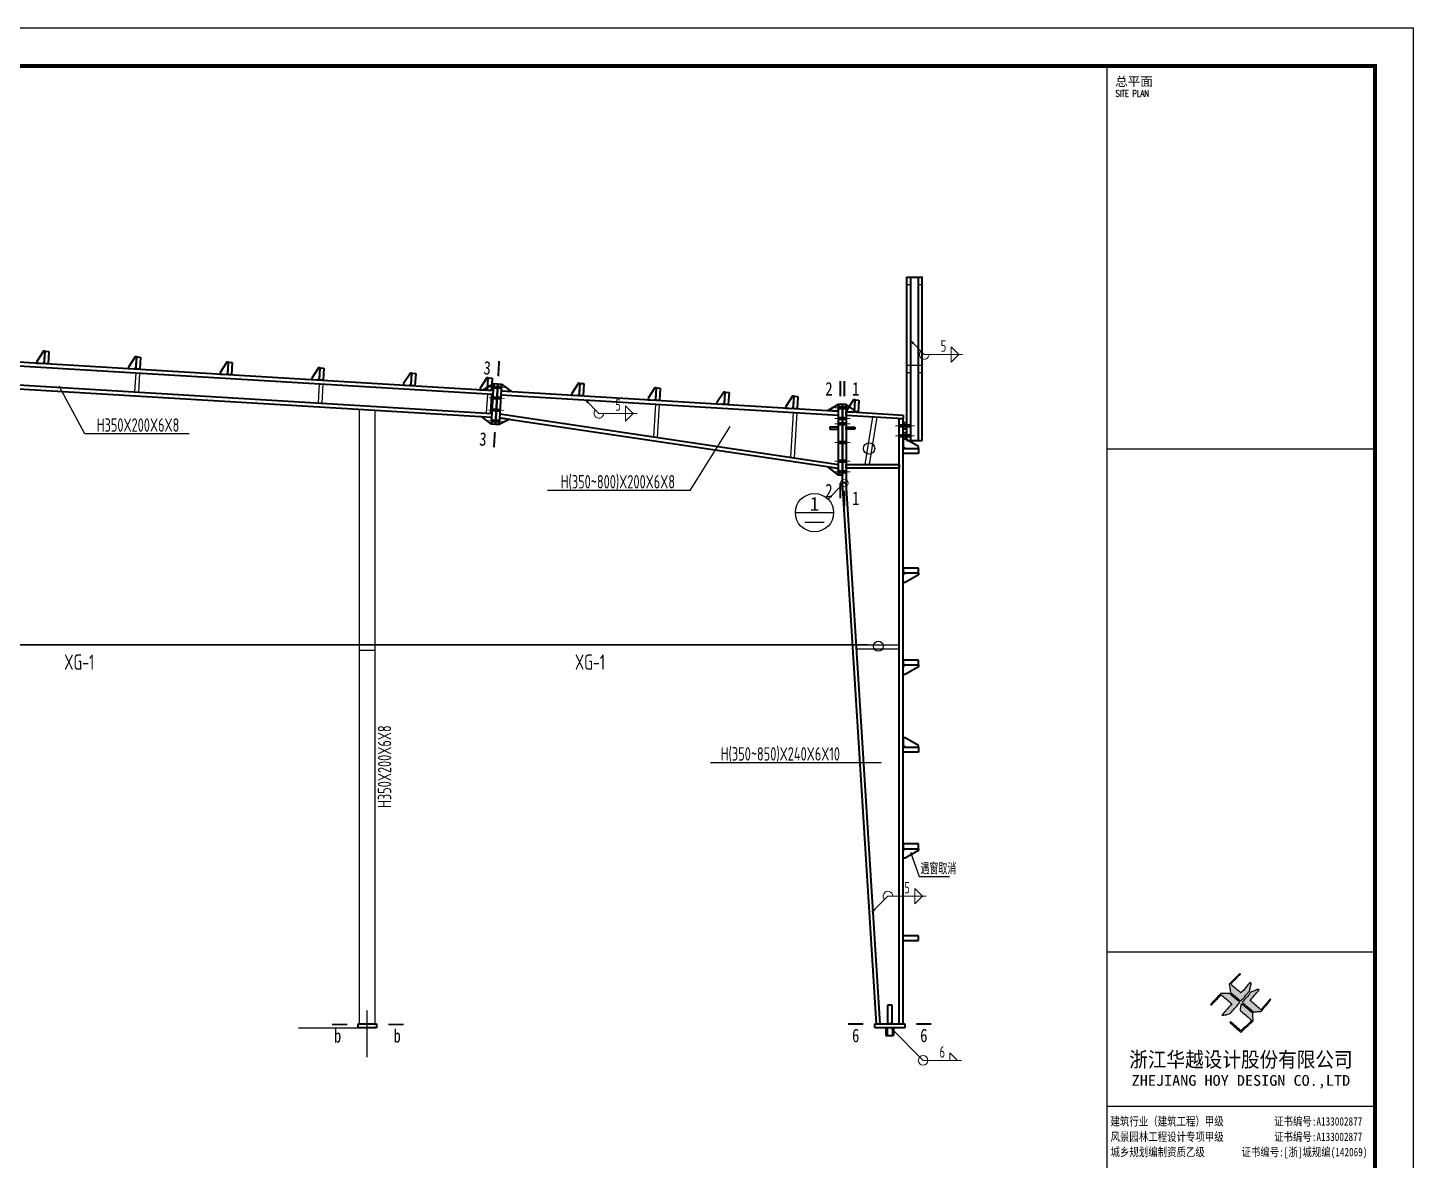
# Model space of a CAD drawing. Extents: x 293620 to 503924, y -252071 to 755100.
# Drawn here: x 445534 to 481726, y -151505 to -121930 of the extents above; entities that cross this region are included whole.
import ezdxf
from ezdxf.enums import TextEntityAlignment as Align

# ---------------------------------------------------------------- set-up
doc = ezdxf.new("R2010")
doc.units = 0
doc.header["$LTSCALE"] = 1000
doc.header["$MEASUREMENT"] = 0
doc.linetypes.add('DOTE', pattern=[2.42, 2, -0.2, 0.02, -0.2])
for name, color, linetype, lineweight in [('10', 7, 'Continuous', 35), ('114', 2, 'Continuous', 18), ('116', 1, 'Continuous', 35), ('12', 2, 'Continuous', 35), ('14', 2, 'Continuous', 35), ('墙线__粗线', 7, 'Continuous', 18), ('焊缝标注', 9, 'Continuous', 18), ('索引符号标注', 9, 'Continuous', 18), ('钢板标注', 9, 'Continuous', 18)]:
    doc.layers.add(name, color=color, linetype=linetype, lineweight=lineweight)
for name, color, linetype in [('11', 3, 'Continuous'), ('3T_WOOD', 21, 'Continuous'), ('BALCONY', 6, 'Continuous'), ('DOTE', 14, 'DOTE'), ('FRAMING', 2, 'Continuous'), ('PUB_TITLE', 171, 'Continuous'), ('TK', 4, 'Continuous')]:
    doc.layers.add(name, color=color, linetype=linetype)
doc.styles.add('-宋体', font='', dxfattribs={"width": 0.8})
doc.styles.add('FromPkpm', font='Pkpmeng', dxfattribs={"width": 0.7, "bigfont": 'hztxt'})
doc.styles.add('HT', font='simhei.ttf', dxfattribs={"width": 0.8})
doc.styles.add('ROMANS', font='romans__.ttf', dxfattribs={"width": 0.65, "height": 231.275})
doc.styles.add('TSSD_Dimension', font='Tssdeng.shx', dxfattribs={"width": 0.7, "bigfont": 'hztxt.shx'})
doc.styles.add('TSSD_REIN', font='tssdeng.shx', dxfattribs={"width": 0.7, "bigfont": 'tssdchn.shx'})
doc.styles.add('图框', font='')
doc.styles.add('图框字体', font='', dxfattribs={"width": 0.8})
doc.styles.add('图签宋体', font='', dxfattribs={"height": 300})
doc.styles.add('图签黑体', font='simhei.ttf', dxfattribs={"height": 550})
doc.styles.get('-宋体').set_extended_font_data('SimSun')
doc.styles.get('图框').set_extended_font_data('SimSun')
doc.styles.get('图框字体').set_extended_font_data('NSimSun')
doc.styles.get('图签宋体').set_extended_font_data('NSimSun')

# ---------------------------------------------------------------- blocks, each defined once
blk = doc.blocks.new('Q321QS4A234223')
at = {"layer": '12', "lineweight": 35, "ltscale": 100}
for p, q in [((404422, 107265), (404322, 107259)), ((404322, 107259), (404341, 106939)), ((404441, 106945), (404422, 107265)), ((406817, 107409), (406717, 107403)), ((406717, 107403), (406737, 107083)), ((406836, 107089), (406817, 107409)), ((397234, 106834), (397135, 106828)), ((397135, 106828), (397154, 106508)), ((397254, 106514), (397234, 106834)), ((399630, 106977), (399530, 106971)), ((399530, 106971), (399549, 106652)), ((399649, 106658), (399630, 106977)), ((402026, 107121), (401926, 107115)), ((401926, 107115), (401945, 106796)), ((401945, 106796), (402045, 106802)), ((402045, 106802), (402026, 107121)), ((404341, 106939), (404441, 106945)), ((406737, 107083), (406836, 107089)), ((390846, 106450), (390746, 106444)), ((390746, 106444), (390765, 106125)), ((390865, 106131), (390846, 106450)), ((392842, 106570), (392743, 106564)), ((392743, 106564), (392762, 106245)), ((392862, 106251), (392842, 106570)), ((395238, 106714), (395138, 106708)), ((395138, 106708), (395157, 106388)), ((395257, 106394), (395238, 106714)), ((397154, 106508), (397254, 106514)), ((399549, 106652), (399649, 106658)), ((385655, 106139), (385555, 106133)), ((385555, 106133), (385575, 105813)), ((385674, 105819), (385655, 106139)), ((387252, 106235), (387153, 106229)), ((387153, 106229), (387172, 105909)), ((387272, 105915), (387252, 106235)), ((389049, 106342), (388949, 106336)), ((388949, 106336), (388969, 106017)), ((389068, 106023), (389049, 106342)), ((390765, 106125), (390865, 106131)), ((392762, 106245), (392862, 106251)), ((395157, 106388), (395257, 106394)), ((385575, 105813), (385674, 105819)), ((387172, 105909), (387272, 105915)), ((388969, 106017), (389068, 106023))]:
    blk.add_line(p, q, dxfattribs=at)
for points in [[(404638, 106997), (404640, 106957), (404481, 106948), (404438, 106985), (404422, 107265), (404461, 107267)], [(407034, 107141), (407036, 107101), (406876, 107092), (406834, 107129), (406817, 107409), (406857, 107411)], [(397451, 106566), (397453, 106526), (397294, 106517), (397251, 106554), (397234, 106834), (397274, 106836)], [(399847, 106710), (399849, 106670), (399689, 106660), (399647, 106698), (399630, 106977), (399670, 106980)], [(402242, 106854), (402245, 106814), (402085, 106804), (402043, 106842), (402026, 107121), (402066, 107123)], [(391062, 106183), (391065, 106143), (390905, 106133), (390863, 106171), (390846, 106450), (390886, 106453)], [(393059, 106303), (393061, 106263), (392901, 106253), (392859, 106291), (392842, 106570), (392882, 106572)], [(395454, 106446), (395457, 106406), (395297, 106397), (395255, 106434), (395238, 106714), (395278, 106716)], [(385872, 105871), (385874, 105831), (385714, 105822), (385672, 105859), (385655, 106139), (385695, 106141)], [(387469, 105967), (387471, 105927), (387311, 105918), (387269, 105955), (387252, 106235), (387292, 106237)], [(389266, 106075), (389268, 106035), (389108, 106025), (389066, 106063), (389049, 106342), (389089, 106345)]]:
    blk.add_lwpolyline(points, close=True, dxfattribs=at)
at = {"layer": '3T_WOOD'}
for points in [[(404347, 106838), (404377, 106340)], [(404447, 106844), (404477, 106346)], [(399556, 106551), (399585, 106053)], [(399655, 106557), (399685, 106059)], [(395163, 106287), (395193, 105789)], [(395263, 106293), (395293, 105795)], [(387178, 105808), (387249, 104627)], [(387278, 105814), (387348, 104641)], [(390771, 106023), (390823, 105160)], [(390871, 106029), (390923, 105175)]]:
    blk.add_lwpolyline(points, dxfattribs=at)
blk = doc.blocks.new('A$C053D6479')
at = {"layer": 'PUB_TITLE'}
h = blk.add_hatch(color=256, dxfattribs=at)
h.dxf.hatch_style = 1
edge = h.paths.add_edge_path()
edge.add_spline(control_points=[(1026, 827), (1105, 920), (1188, 1008), (1266, 1102)], knot_values=[13, 13, 13, 13, 14, 14, 14, 14], degree=3, periodic=0)
edge.add_spline(control_points=[(1266, 1102), (1258, 1111), (1249, 1119), (1239, 1116)], knot_values=[12, 12, 12, 12, 13, 13, 13, 13], degree=3, periodic=0)
edge.add_spline(control_points=[(1239, 1116), (1210, 1107), (1179, 1092), (1144, 1077)], knot_values=[11, 11, 11, 11, 12, 12, 12, 12], degree=3, periodic=0)
edge.add_spline(control_points=[(1144, 1077), (1109, 1063), (1069, 1053), (1047, 1038)], knot_values=[10, 10, 10, 10, 11, 11, 11, 11], degree=3, periodic=0)
edge.add_spline(control_points=[(1047, 1038), (1028, 1026), (1007, 992), (991, 972)], knot_values=[9, 9, 9, 9, 10, 10, 10, 10], degree=3, periodic=0)
edge.add_spline(control_points=[(991, 972), (942, 913), (899, 868), (849, 810)], knot_values=[8, 8, 8, 8, 9, 9, 9, 9], degree=3, periodic=0)
edge.add_spline(control_points=[(849, 810), (842, 801), (822, 776), (822, 775)], knot_values=[7, 7, 7, 7, 8, 8, 8, 8], degree=3, periodic=0)
edge.add_spline(control_points=[(822, 775), (823, 771), (848, 752), (859, 744)], knot_values=[6, 6, 6, 6, 7, 7, 7, 7], degree=3, periodic=0)
edge.add_spline(control_points=[(859, 744), (949, 670), (1035, 592), (1122, 521)], knot_values=[5, 5, 5, 5, 6, 6, 6, 6], degree=3, periodic=0)
edge.add_spline(control_points=[(1122, 521), (1153, 527), (1185, 530), (1217, 533)], knot_values=[4, 4, 4, 4, 5, 5, 5, 5], degree=3, periodic=0)
edge.add_spline(control_points=[(1217, 533), (1246, 535), (1293, 532), (1316, 542)], knot_values=[3, 3, 3, 3, 4, 4, 4, 4], degree=3, periodic=0)
edge.add_spline(control_points=[(1316, 542), (1327, 547), (1338, 565), (1349, 579)], knot_values=[2, 2, 2, 2, 3, 3, 3, 3], degree=3, periodic=0)
edge.add_spline(control_points=[(1349, 579), (1423, 670), (1507, 759), (1572, 848)], knot_values=[1, 1, 1, 1, 2, 2, 2, 2], degree=3, periodic=0)
edge.add_spline(control_points=[(1572, 848), (1564, 852), (1561, 861), (1551, 862)], knot_values=[0, 0, 0, 0, 1, 1, 1, 1], degree=3, periodic=0)
edge.add_spline(control_points=[(1551, 862), (1469, 769), (1393, 671), (1310, 579)], knot_values=[15, 15, 15, 15, 16, 16, 16, 16], degree=3, periodic=0)
edge.add_spline(control_points=[(1310, 579), (1216, 662), (1118, 742), (1026, 827)], knot_values=[14, 14, 14, 14, 15, 15, 15, 15], degree=3, periodic=0)
at = {"layer": 'TK'}
h = blk.add_hatch(color=256, dxfattribs=at)
h.dxf.hatch_style = 2
edge = h.paths.add_edge_path()
edge.add_spline(control_points=[(728, 856), (728, 856), (728, 856), (719, 864), (651, 922), (580, 978), (514, 1036), (509, 1106), (488, 1176), (479, 1247), (570, 1343), (663, 1436), (758, 1526), (764, 1523), (768, 1518), (774, 1515), (693, 1422), (599, 1343), (520, 1249), (607, 1171), (698, 1096), (789, 1021), (874, 1109), (950, 1206), (1031, 1298), (1066, 1286), (1054, 1262), (1045, 1224), (1036, 1188), (1031, 1158), (1024, 1121), (1020, 1104), (1017, 1085), (1012, 1071), (1004, 1052), (976, 1026), (956, 1003), (906, 946), (866, 899), (814, 839), (806, 829), (789, 806), (787, 806), (777, 804), (728, 856)], knot_values=[0, 0, 0, 0, 0.005, 0.01, 1, 1, 1, 2, 2, 2, 3, 3, 3, 4, 4, 4, 5, 5, 5, 6, 6, 6, 7, 7, 7, 8, 8, 8, 9, 9, 9, 10, 10, 10, 11, 11, 11, 12, 12, 12, 13, 13, 13, 14, 14, 14, 14], degree=3, periodic=0)
h = blk.add_hatch(color=256, dxfattribs=at)
h.dxf.hatch_style = 2
edge = h.paths.add_edge_path()
edge.add_spline(control_points=[(366, 894), (366, 894), (366, 894), (270, 970), (183, 883), (101, 791), (16, 703), (-18, 714), (9, 735), (28, 755), (103, 838), (192, 930), (266, 1005), (319, 1009), (387, 1005), (442, 1007), (456, 1008), (472, 1011), (485, 1007), (507, 1000), (534, 967), (555, 949), (624, 891), (699, 833), (760, 773), (689, 691), (614, 604), (539, 517), (529, 505), (516, 487), (506, 482), (492, 475), (469, 472), (452, 467), (416, 456), (383, 448), (342, 438), (323, 433), (297, 422), (293, 440), (291, 452), (313, 470), (322, 480), (400, 566), (477, 652), (553, 736), (460, 815), (366, 894)], knot_values=[0, 0, 0, 0, 0.005, 0.01, 1, 1, 1, 2, 2, 2, 3, 3, 3, 4, 4, 4, 5, 5, 5, 6, 6, 6, 7, 7, 7, 8, 8, 8, 9, 9, 9, 10, 10, 10, 11, 11, 11, 12, 12, 12, 13, 13, 13, 14, 14, 14, 15, 15, 15, 15], degree=3, periodic=0)
h = blk.add_hatch(color=256, dxfattribs=at)
h.dxf.hatch_style = 2
edge = h.paths.add_edge_path()
edge.add_spline(control_points=[(511, 261), (511, 261), (511, 261), (516, 267), (609, 192), (696, 111), (785, 33), (883, 118), (977, 208), (1070, 298), (992, 373), (892, 456), (803, 534), (791, 544), (768, 561), (766, 569), (761, 588), (776, 634), (780, 655), (785, 690), (788, 721), (795, 746), (897, 661), (998, 576), (1097, 490), (1100, 425), (1106, 361), (1107, 294), (1018, 207), (925, 121), (830, 33), (818, 21), (800, 0), (787, 0), (768, -1), (725, 49), (712, 60), (662, 103), (616, 143), (568, 186), (545, 207), (518, 224), (499, 250), (501, 259), (511, 261)], knot_values=[0, 0, 0, 0, 0.005, 0.01, 1, 1, 1, 2, 2, 2, 3, 3, 3, 4, 4, 4, 5, 5, 5, 6, 6, 6, 7, 7, 7, 8, 8, 8, 9, 9, 9, 10, 10, 10, 11, 11, 11, 12, 12, 12, 13, 13, 13, 14, 14, 14, 14], degree=3, periodic=0)
for points, knots in [([(1031, 1298), (1066, 1286), (1054, 1262), (1045, 1224), (1036, 1188), (1031, 1158), (1024, 1121), (1020, 1104), (1017, 1085), (1012, 1071), (1004, 1052), (976, 1026), (956, 1003), (906, 946), (866, 899), (814, 839), (806, 829), (789, 806), (787, 806), (777, 804), (728, 856), (719, 864), (651, 922), (580, 978), (514, 1036), (509, 1106), (488, 1176), (479, 1247), (570, 1343), (663, 1436), (758, 1526), (764, 1523), (768, 1518), (774, 1515), (693, 1422), (599, 1343), (520, 1249), (607, 1171), (698, 1096), (789, 1021), (874, 1109), (950, 1206), (1031, 1298)], [0, 0, 0, 0, 1, 1, 1, 2, 2, 2, 3, 3, 3, 4, 4, 4, 5, 5, 5, 6, 6, 6, 7, 7, 7, 8, 8, 8, 9, 9, 9, 10, 10, 10, 11, 11, 11, 12, 12, 12, 13, 13, 13, 14, 14, 14, 14]), ([(1551, 862), (1561, 861), (1564, 852), (1572, 848), (1507, 759), (1423, 670), (1349, 579), (1338, 565), (1327, 547), (1316, 542), (1293, 532), (1246, 535), (1217, 533), (1185, 530), (1153, 527), (1122, 521), (1035, 592), (949, 670), (859, 744), (848, 752), (823, 771), (822, 775), (822, 776), (842, 801), (849, 810), (899, 868), (942, 913), (991, 972), (1007, 992), (1028, 1026), (1047, 1038), (1069, 1053), (1109, 1063), (1144, 1077), (1179, 1092), (1210, 1107), (1239, 1116), (1249, 1119), (1258, 1111), (1266, 1102), (1188, 1008), (1105, 920), (1026, 827), (1118, 742), (1216, 662), (1310, 579), (1393, 671), (1469, 769), (1551, 862)], [0, 0, 0, 0, 1, 1, 1, 2, 2, 2, 3, 3, 3, 4, 4, 4, 5, 5, 5, 6, 6, 6, 7, 7, 7, 8, 8, 8, 9, 9, 9, 10, 10, 10, 11, 11, 11, 12, 12, 12, 13, 13, 13, 14, 14, 14, 15, 15, 15, 16, 16, 16, 16]), ([(555, 949), (624, 891), (699, 833), (760, 773), (689, 691), (614, 604), (539, 517), (529, 505), (516, 487), (506, 482), (492, 475), (469, 472), (452, 467), (416, 456), (383, 448), (342, 438), (323, 433), (297, 422), (293, 440), (291, 452), (313, 470), (322, 480), (400, 566), (477, 652), (553, 736), (460, 815), (366, 894), (270, 970), (183, 883), (101, 791), (16, 703), (-18, 714), (9, 735), (28, 755), (103, 838), (192, 930), (266, 1005), (319, 1009), (387, 1005), (442, 1007), (456, 1008), (472, 1011), (485, 1007), (507, 1000), (534, 967), (555, 949)], [0, 0, 0, 0, 1, 1, 1, 2, 2, 2, 3, 3, 3, 4, 4, 4, 5, 5, 5, 6, 6, 6, 7, 7, 7, 8, 8, 8, 9, 9, 9, 10, 10, 10, 11, 11, 11, 12, 12, 12, 13, 13, 13, 14, 14, 14, 15, 15, 15, 15]), ([(1097, 490), (1100, 425), (1106, 361), (1107, 294), (1018, 207), (925, 121), (830, 33), (818, 21), (800, 0), (787, 0), (768, -1), (725, 49), (712, 60), (662, 103), (616, 143), (568, 186), (545, 207), (518, 224), (499, 250), (501, 259), (511, 261), (516, 267), (609, 192), (696, 111), (785, 33), (883, 118), (977, 208), (1070, 298), (992, 373), (892, 456), (803, 534), (791, 544), (768, 561), (766, 569), (761, 588), (776, 634), (780, 655), (785, 690), (788, 721), (795, 746), (897, 661), (998, 576), (1097, 490)], [0, 0, 0, 0, 1, 1, 1, 2, 2, 2, 3, 3, 3, 4, 4, 4, 5, 5, 5, 6, 6, 6, 7, 7, 7, 8, 8, 8, 9, 9, 9, 10, 10, 10, 11, 11, 11, 12, 12, 12, 13, 13, 13, 14, 14, 14, 14])]:
    blk.add_open_spline(points, degree=3, knots=knots, dxfattribs=at)
blk = doc.blocks.new('GeYuanFrame_65136206', base_point=(20.09, 4.53))
at = {"layer": 'TK'}
blk.add_line((991.09, 316.93), (1061.09, 316.93), dxfattribs=at)
blk.add_lwpolyline([(20.09, 4.53), (20.09, 598.53), (1071.09, 598.53), (1071.09, 4.53)], close=True, dxfattribs=at)
at = {"layer": 'TK', "const_width": 1}
blk.add_lwpolyline([(45.09, 588.53), (1061.09, 588.53), (1061.09, 14.53), (45.09, 14.53)], close=True, dxfattribs=at)
at = {"layer": 'TK'}
for points, const_width in [([(991.09, 588.53), (991.09, 14.53)], 0.4), ([(991.09, 488.5), (1061.09, 488.5)], 0.35), ([(991.09, 357.14), (1061.09, 357.14)], 0.35)]:
    blk.add_lwpolyline(points, dxfattribs=dict(at, const_width=const_width))
at = {"layer": 'PUB_TITLE', "xscale": 0.01000000000021828, "yscale": 0.01000000000021828, "zscale": 0.01}
blk.add_blockref('A$C053D6479', (1018.19, 336.27), dxfattribs=at)
at = {"layer": 'TK', "style": '图签宋体'}
blk.add_text('总平面', height=2.4, dxfattribs=at).set_placement((993.23, 583.28))
at = {"layer": 'TK'}
for s, height, style, width, p in [('SITE PLAN', 1.697, 'ROMANS', 0.76, (993.35, 580.49)), ('建筑行业（建筑工程）甲级           证书编号:A133002877', 2.2, '-宋体', 0.8, (992, 311.83)), ('风景园林工程设计专项甲级           证书编号:A133002877', 2.2, '-宋体', 0.8, (992, 307.81)), ('城乡规划编制资质乙级        证书编号:[浙]城规编(142069)', 2.2, '-宋体', 0.8, (992, 303.82))]:
    blk.add_text(s, height=height, dxfattribs=dict(at, style=style, width=width)).set_placement(p)
for s, height, style, width, p in [('浙江华越设计股份有限公司', 3.96, 'HT', 0.9, (1026.07, 329.16)), ('ZHEJIANG HOY DESIGN CO.,LTD', 2.8, '图签黑体', 1.11, (1026.06, 323.29))]:
    blk.add_text(s, height=height, dxfattribs=dict(at, style=style, width=width)).set_placement(p, align=Align.MIDDLE)
blk = doc.blocks.new('w453w53')
at = {"layer": '12', "color": 4}
for p, q in [((473598, 1381074, -5700), (474078, 1381074, -5700)), ((473598, 1380924, -5700), (473598, 1381074, -5700)), ((473598, 1381074, -5700), (474078, 1381074, -5700)), ((474078, 1381074, -5700), (474078, 1380925, -5700)), ((473598, 1380924, -5700), (473598, 1380864, -5700)), ((473598, 1380864, -5700), (474019, 1380624, -5700)), ((474078, 1380865, -5700), (474018, 1380924, -5700)), ((474019, 1380624, -5700), (474078, 1380625, -5700)), ((474078, 1380625, -5700), (474078, 1380865, -5700))]:
    blk.add_line(p, q, dxfattribs=at)
at = {"layer": '12', "color": 4, "elevation": -5700}
blk.add_lwpolyline([(474078, 1380925), (473598, 1380925)], dxfattribs=at)

msp = doc.modelspace()

# ---------------------------------------------------------------- hatches: boundary and pattern name
at = {"layer": '焊缝标注'}
for points in [[(468601.2, -130106.2), (468661, -130187.7), (468682.3, -130166.6)], [(460099.6, -131646.8), (460159.5, -131728.2), (460180.8, -131707.1)], [(467579.1, -145029.9), (467660.5, -144969.8), (467639.3, -144948.6)], [(468076.2, -148044.7), (468136, -148126.2), (468157.3, -148105)]]:
    msp.add_hatch(color=256, dxfattribs=at).paths.add_polyline_path(points)

# ---------------------------------------------------------------- linework, layer by layer
at = {"color": 3, "lineweight": 35, "ltscale": 100}
for p, q in [((468501.2, -132707.8), (468501.2, -128444.7)), ((468501.2, -128444.7), (468601.2, -128444.7)), ((468501.2, -128444.7), (468901.2, -128444.7)), ((468601.2, -132707.8), (468601.2, -128444.7)), ((468801.2, -132707.8), (468801.2, -128444.7)), ((468801.2, -128444.7), (468901.2, -128444.7)), ((468901.2, -132707.8), (468901.2, -128444.7)), ((437094.8, -130266.5), (457695.5, -131502.5)), ((437100.8, -130166.6), (457701.5, -131402.7)), ((437058.9, -130865.4), (457659.6, -132101.4)), ((437064.9, -130765.6), (457665.6, -132001.6)), ((457895.2, -131514.5), (466713, -132043.6)), ((457901.2, -131414.7), (466713, -131943.4)), ((457865.3, -132013.2), (466713, -133334.2)), ((457859.2, -132113.4), (466713, -133435.3)), ((468301, -147944.7), (468301, -132138.8)), ((468401.2, -132144.8), (468301, -132138.8)), ((468401.2, -147944.7), (468401.2, -132144.8)), ((468501.2, -132707.8), (468901.2, -132707.8)), ((467701.2, -147944.7), (466813, -133815.3)), ((466913, -133815.3), (466813, -133815.3)), ((467801.2, -147944.7), (466913, -133815.3))]:
    msp.add_line(p, q, dxfattribs=at)
for p, q in [((454197.5, -138044.6), (454597.5, -138044.6)), ((454197.6, -138184.9), (454597.5, -138184.9))]:
    msp.add_line(p, q)
at = {"const_width": 37.7}
for points in [[(468801.2, -128638.5), (468901.2, -128638.5), (468901.2, -128444.7), (468501.2, -128444.7), (468501.2, -128638.5), (468598.5, -128638.5)], [(468801.2, -130938.4), (468901.2, -130938.4), (468901.2, -130744.6), (468501.2, -130744.6), (468501.2, -130938.4), (468598.5, -130938.4)]]:
    msp.add_lwpolyline(points, dxfattribs=at)
at = {"color": 6}
msp.add_lwpolyline([(468590.3, -143458.8), (468821.4, -144097), (469609.2, -144097)], dxfattribs=at)
at = {"layer": '10', "lineweight": 35, "ltscale": 100, "const_width": 50}
for points in [[(457848.1, -130630.1), (457824.1, -131029.4)], [(466763, -131158.9), (466763, -131558.9)], [(466863, -131158.9), (466863, -131558.9)], [(457712.6, -132888), (457736.5, -132488.7)], [(466763, -134215.3), (466763, -133815.3)], [(466863, -134415.3), (466863, -134015.3)], [(466961.2, -147944.7), (467361.2, -147944.7)], [(469141.2, -147944.7), (468741.2, -147944.7)]]:
    msp.add_lwpolyline(points, dxfattribs=at)
at = {"layer": '10', "const_width": 45, "elevation": 200}
for points in [[(453479.5, -147955.8), (453879.5, -147955.8)], [(455352.5, -147955.8), (454952.5, -147955.8)]]:
    msp.add_lwpolyline(points, dxfattribs=at)
at = {"layer": '11'}
for p, q in [((454197.5, -147944.6), (454197.5, -131893.7)), ((454597.5, -131917.7), (454597.5, -147944.6)), ((452605.5, -148044.6, -200), (454161.2, -148044.6))]:
    msp.add_line(p, q, dxfattribs=at)
at = {"layer": '114', "lineweight": 18, "ltscale": 100}
for p, q in [((457607.1, -131306.9), (458006.4, -131330.8)), ((457590.3, -131586.4), (457989.6, -131610.3)), ((457571.2, -131905.8), (457970.4, -131929.7)), ((466613, -131853.4), (467013, -131853.4)), ((457554.4, -132185.3), (457953.7, -132209.2)), ((466613, -132133.6), (467013, -132133.6)), ((466613, -132273.6), (467013, -132273.6)), ((468201.2, -132324.9), (468701.2, -132324.9)), ((466613, -132759.6), (467013, -132759.6)), ((468201.2, -132584.8), (468701.2, -132584.8)), ((466613, -133244.2), (467013, -133244.2)), ((466613, -133525.3), (467013, -133525.3))]:
    msp.add_line(p, q, dxfattribs=at)
at = {"layer": '114', "color": 1, "lineweight": 70, "ltscale": 100}
for p, q in [((457706.9, -131312.9), (457906.6, -131324.8)), ((457690.1, -131592.3), (457889.8, -131604.3)), ((457671, -131911.8), (457870.6, -131923.8)), ((466713, -131853.4), (466913, -131853.4)), ((457654.2, -132191.3), (457853.8, -132203.2)), ((466713, -132133.6), (466913, -132133.6)), ((466713, -132273.6), (466913, -132273.6)), ((468301.2, -132324.9), (468601.2, -132324.9)), ((466713, -132759.6), (466913, -132759.6)), ((468301.2, -132584.8), (468601.2, -132584.8)), ((466713, -133244.2), (466913, -133244.2)), ((466713, -133525.3), (466913, -133525.3))]:
    msp.add_line(p, q, dxfattribs=at)
at = {"layer": '116', "lineweight": 35, "ltscale": 100}
for p, q in [((467951.2, -148044.7), (467951.2, -148244.7)), ((467951.2, -148244.7), (468151.2, -148244.7)), ((467981.2, -148044.7), (467981.2, -148244.7)), ((468121.2, -148044.7), (468121.2, -148244.7)), ((468151.2, -148044.7), (468151.2, -148244.7))]:
    msp.add_line(p, q, dxfattribs=at)
at = {"layer": '12', "color": 4}
for p, q in [((468801.1, -145644.6), (468401.2, -145644.6)), ((468801.1, -145644.6), (468401.2, -145644.6)), ((468801, -145769.5), (468801.1, -145644.6))]:
    msp.add_line(p, q, dxfattribs=at)
at = {"layer": '12'}
for p, q in [((454161.2, -147944.6), (454641.2, -147944.6)), ((454161.2, -148044.6), (454161.2, -147944.6)), ((454641.2, -147944.6), (454641.2, -148044.6)), ((454641.2, -148044.6), (454161.2, -148044.6))]:
    msp.add_line(p, q, dxfattribs=at)
at = {"layer": '12', "color": 4}
msp.add_lwpolyline([(468401.1, -145769.2), (468801, -145769.2)], dxfattribs=at)
at = {"layer": '14', "lineweight": 35, "ltscale": 100}
for p, q in [((457432, -131386.5), (457712.3, -131223)), ((457648.7, -132283.1), (457712.3, -131223)), ((457703.9, -131362.8), (457661.6, -131400.3)), ((457712.3, -131223), (457703.9, -131362.8)), ((457712.3, -131223), (457812.1, -131229)), ((457812.1, -131229), (457748.5, -132289.1)), ((457748.5, -132289.1), (457812.1, -131229)), ((457812.1, -131229), (457911.9, -131235)), ((457911.9, -131235), (457848.3, -132295.1)), ((457903.6, -131374.7), (457911.9, -131235)), ((457941.1, -131417.1), (457903.6, -131374.7)), ((457911.9, -131235), (458170.7, -131430.8)), ((457661.6, -131400.3), (457432, -131386.5)), ((458170.7, -131430.8), (457941.1, -131417.1)), ((457648.8, -132281.1), (457390.1, -132085.3)), ((457390.1, -132085.3), (457619.7, -132099)), ((457619.7, -132099), (457657.2, -132141.4)), ((466433.5, -131926.6), (466713, -131763.4)), ((466673.1, -131941), (466433.5, -131926.6)), ((466713, -131903.4), (466673.1, -131941)), ((466713, -133615.3), (466713, -131758.9)), ((466713, -131758.9), (466813, -131758.9)), ((466713, -131763.4), (466713, -131903.4)), ((466813, -133815.3), (466813, -131758.9)), ((466813, -131758.9), (466913, -131758.9)), ((466813, -131758.9), (466813, -133615.3)), ((466913, -131758.9), (466913, -133815.3)), ((466913, -131915.4), (466913, -131775.4)), ((466913, -131775.4), (467192.5, -131972.2)), ((466952.9, -131957.8), (466913, -131915.4)), ((466913, -131955.4), (468401.2, -132044.7)), ((466913, -132055.6), (466913, -131955.4)), ((468401.2, -132144.8), (466913, -132055.6)), ((467192.5, -131972.2), (466952.9, -131957.8)), ((468401.2, -132044.7), (468401.2, -132144.8)), ((457748.5, -132289.1), (457648.7, -132283.1)), ((457657.2, -132141.4), (457648.8, -132281.1)), ((457848.3, -132295.1), (457748.5, -132289.1)), ((458126.3, -132153.3), (457848.5, -132293.1)), ((457848.5, -132293.1), (457856.8, -132153.3)), ((457856.8, -132153.3), (457898.8, -132119.3)), ((457898.8, -132119.3), (458126.3, -132153.3)), ((466713, -132363.6), (466483, -132363.6)), ((466483, -132363.6), (466483, -132413.6)), ((466483, -132413.6), (466713, -132413.6)), ((466713, -132413.6), (466713, -132363.6)), ((466913, -132363.6), (467143, -132363.6)), ((466913, -132413.6), (466913, -132363.6)), ((467143, -132413.6), (466913, -132413.6)), ((467143, -132363.6), (467143, -132413.6)), ((468501.2, -132244.8), (468401.2, -132244.8)), ((468401.2, -132244.8), (468401.2, -132404.9)), ((468401.2, -132404.9), (468501.2, -132404.9)), ((468501.2, -132404.9), (468501.2, -132244.8)), ((468501.2, -132504.9), (468401.2, -132504.9)), ((468401.2, -132504.9), (468401.2, -132664.8)), ((468401.2, -132664.8), (468501.2, -132664.8)), ((468501.2, -132664.8), (468501.2, -132504.9)), ((466713, -133615.3), (466436.1, -133394)), ((466436.1, -133394), (466673.4, -133429.4)), ((466673.4, -133429.4), (466713, -133475.3)), ((466713, -133475.3), (466713, -133615.3)), ((466913, -133334.8), (468301, -133334.8)), ((466913, -133434.8), (466913, -133334.8)), ((468301, -133434.8), (466913, -133434.8)), ((468301, -133334.8), (468301, -133434.8)), ((466813, -133615.3), (466713, -133615.3)), ((466913, -133815.3), (466813, -133815.3)), ((468001.2, -147944.7), (468001.2, -147444.7)), ((468001.2, -147444.7), (468101.2, -147444.7)), ((468101.2, -147444.7), (468101.2, -147944.7)), ((467661.2, -148044.7), (467661.2, -147944.7)), ((467661.2, -147944.7), (468441.2, -147944.7)), ((468101.2, -147944.7), (468001.2, -147944.7)), ((468441.2, -147944.7), (468441.2, -148044.7)), ((468441.2, -148044.7), (467661.2, -148044.7))]:
    msp.add_line(p, q, dxfattribs=at)
at = {"layer": '3T_WOOD'}
for p, q in [((467179, -138044.6), (468301.2, -138044.6)), ((467185.6, -138149.5), (468301.2, -138149.5))]:
    msp.add_line(p, q, dxfattribs=at)
for points in [[(467598.8, -132096.7), (467401.8, -133334.8)], [(467714.1, -132096.7), (467517, -133334.8)]]:
    msp.add_lwpolyline(points, dxfattribs=at)
for centre, radius in [((467509.2, -132918.8), 148.4), ((467752.3, -138081), 129.6)]:
    msp.add_circle(centre, radius, dxfattribs=at)
at = {"layer": 'BALCONY'}
for p, q in [((462835.9, -134013.5, -3.6), (463886.6, -132345.4)), ((449754.6, -132532.7), (447025.3, -132532.7)), ((462835.9, -134013.5, -3.6), (459108.8, -134013.5, -3.6)), ((463371.5, -141119.8), (467830.8, -141119.8))]:
    msp.add_line(p, q, dxfattribs=at)
msp.add_lwpolyline([(449754.6, -132532.7), (447025.3, -132532.7), (446354.9, -131293.2)], dxfattribs=at)
at = {"layer": 'DOTE'}
msp.add_line((454401.2, -148809.1), (454401.2, -147594.9), dxfattribs=at)
at = {"layer": 'FRAMING', "linetype": 'DOTE', "const_width": 50}
msp.add_lwpolyline([(385404.9, -138044.6), (467493.4, -138044.6)], dxfattribs=at)
at = {"layer": '墙线__粗线', "lineweight": 18, "ltscale": 100}
msp.add_circle((466863, -133815.3), 100, dxfattribs=at)
at = {"layer": '焊缝标注', "lineweight": 18, "ltscale": 100}
for p, q in [((468601.2, -130106.2), (468953.7, -130460.8)), ((469653.7, -130260.8), (469853.7, -130460.8)), ((469653.7, -130460.8), (469653.7, -130260.8)), ((468953.7, -130460.8), (469953.7, -130460.8)), ((469653.7, -130660.8), (469853.7, -130460.8)), ((469653.7, -130460.8), (469653.7, -130660.8)), ((460099.6, -131646.8), (460452.2, -132001.3)), ((460452.2, -132001.3), (461452.2, -132001.3)), ((461152.2, -131801.3), (461352.2, -132001.3)), ((461152.2, -132001.3), (461152.2, -131801.3)), ((461152.2, -132201.3), (461352.2, -132001.3)), ((461152.2, -132001.3), (461152.2, -132201.3)), ((468703.6, -144405.8), (468903.6, -144605.8)), ((468703.6, -144605.8), (468703.6, -144405.8)), ((467579.1, -145029.9), (468003.6, -144605.8)), ((468003.6, -144605.8), (469003.6, -144605.8)), ((468703.6, -144805.8), (468903.6, -144605.8)), ((468703.6, -144605.8), (468703.6, -144805.8)), ((468076.2, -148044.7), (468922.3, -148895.6)), ((469622.3, -148695.6), (469822.3, -148895.6)), ((469622.3, -148895.6), (469622.3, -148695.6)), ((468922.3, -148895.6), (469922.3, -148895.6))]:
    msp.add_line(p, q, dxfattribs=at)
at = {"layer": '焊缝标注', "linetype": 'Continuous'}
for points in [[(468601.2, -130106.2), (468661, -130187.7), (468682.3, -130166.6)], [(460099.6, -131646.8), (460159.5, -131728.2), (460180.8, -131707.1)], [(467579.1, -145029.9), (467660.5, -144969.8), (467639.3, -144948.6)], [(468076.2, -148044.7), (468136, -148126.2), (468157.3, -148105)]]:
    msp.add_lwpolyline(points, close=True, dxfattribs=at)
at = {"layer": '焊缝标注', "lineweight": 18, "ltscale": 100}
msp.add_circle((468922.3, -148895.6), 125, dxfattribs=at)
for centre, start, end in [((468953.7, -130460.8), 134.8405, 0), ((460452.2, -132001.3), 134.8405, 0), ((468003.6, -144605.8), 0, 224.97723)]:
    msp.add_arc(centre, 125, start, end, dxfattribs=at)
at = {"layer": '索引符号标注', "lineweight": 25}
for p, q in [((466792.3, -133886), (466438.7, -134239.6)), ((465585.2, -134593.1), (466585.2, -134593.1)), ((465835.2, -134843.1), (466335.2, -134843.1))]:
    msp.add_line(p, q, dxfattribs=at)
msp.add_circle((466085.2, -134593.1), 500, dxfattribs=at)

# ---------------------------------------------------------------- block references
at = {"extrusion": (0, 0, -1), "xscale": -0.833125002682209, "yscale": 0.8331249952316284, "zscale": -0.8331250001039336, "rotation": 180}
for p in [(-863367.6, 1017562.8, -4748.8), (-863367.6, 1009762.8, -4748.8)]:
    msp.add_blockref('w453w53', p, dxfattribs=at)
at = {"extrusion": (0, 0, -1), "xscale": 0.833125002682209, "yscale": 0.8331249952316284, "zscale": -0.8331250001039336}
for p in [(-863367.6, -1286652, -4748.8), (-863367.6, -1289052, -4748.8), (-863367.6, -1293852, -4748.8)]:
    msp.add_blockref('w453w53', p, dxfattribs=at)
at = {"layer": '3T_WOOD', "xscale": 100, "yscale": 100, "zscale": 100}
msp.add_blockref('GeYuanFrame_65136206', (376626, -181329.6), dxfattribs=at)
at = {"layer": '3T_WOOD', "xscale": -1}
msp.add_blockref('Q321QS4A234223', (852802.3, -237787.7), dxfattribs=at)

# ---------------------------------------------------------------- texts
at = {"layer": '10', "lineweight": 25, "style": '图框字体', "width": 0.8}
for p in [(457536.6, -130811.8), (457425.1, -132670.4)]:
    msp.add_text('3', height=350, rotation=-3.4339, dxfattribs=at).set_placement(p, align=Align.MIDDLE_CENTER)
for s, p in [('2', (466463, -131358.9)), ('1', (467163, -131358.9)), ('2', (466463, -134015.3)), ('1', (467163, -134215.3)), ('6', (467161.2, -148244.7)), ('6', (468941.2, -148244.7))]:
    msp.add_text(s, height=350, dxfattribs=at).set_placement(p, align=Align.MIDDLE_CENTER)
at = {"layer": '10', "style": '图框字体', "width": 0.8}
for p in [(453533, -148430.8), (455089.2, -148430.8)]:
    msp.add_text('b', height=350, dxfattribs=at).set_placement(p)
at = {"layer": 'BALCONY', "style": 'TSSD_Dimension', "width": 0.7}
for s, p in [('H350X200X6X8', (448416.5, -132304.7)), ('H(350~800)X200X6X8', (460950.3, -133785.4, -3.6)), ('H(350~850)X240X6X10', (465194.4, -140891.7))]:
    msp.add_text(s, height=350, dxfattribs=at).set_placement(p, align=Align.MIDDLE)
at = {"layer": 'BALCONY', "style": 'TSSD_REIN', "width": 0.7}
for p in [(446487.8, -138695, 2180), (459829, -138695, 2180)]:
    msp.add_text('XG-1', height=400, dxfattribs=at).set_placement(p)
at = {"layer": 'BALCONY', "style": 'TSSD_Dimension', "width": 0.7}
msp.add_text('H350X200X6X8', height=350, rotation=90, dxfattribs=at).set_placement((454853.4, -141224.4, 1287), align=Align.MIDDLE)
at = {"layer": '焊缝标注', "lineweight": 25, "style": 'FromPkpm', "width": 0.7}
for s, p in [('5', (469453.7, -130390.8)), ('5', (460952.2, -131931.3)), ('5', (468503.6, -144535.8)), ('6', (469422.3, -148825.6))]:
    msp.add_text(s, height=300, dxfattribs=at).set_placement(p, align=Align.CENTER)
at = {"layer": '索引符号标注', "lineweight": 25, "style": '图框'}
msp.add_text('1', height=360, dxfattribs=at).set_placement((466085.2, -134543.1), align=Align.CENTER)
at = {"layer": '钢板标注', "color": 6, "lineweight": 25, "style": 'FromPkpm', "width": 0.58}
msp.add_text('遇窗取消', height=300, dxfattribs=at).set_placement((469321.9, -144037.8), align=Align.CENTER)

doc.saveas('drawing.dxf')
